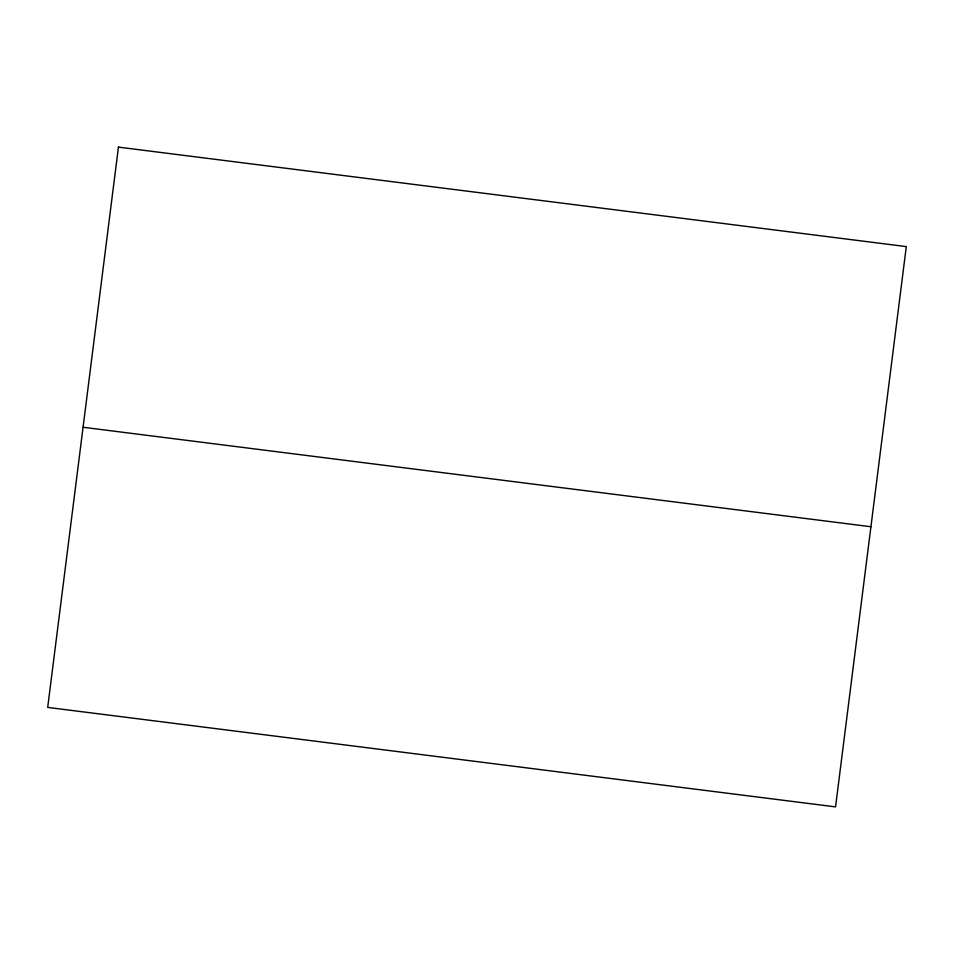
<?xml version="1.0" encoding="UTF-8"?>
<svg xmlns="http://www.w3.org/2000/svg" width="954" height="954" viewBox="0 0 954 954"><rect width="100%" height="100%" fill="white"/><g stroke="black" fill="none" stroke-linecap="round" stroke-linejoin="round"><path stroke-width="1.43" d="M83.07 427.261L870.93 526.739M118.439 147.119L47.7 707.403L835.561 806.881L906.3 246.597L118.439 147.119"/></g></svg>
